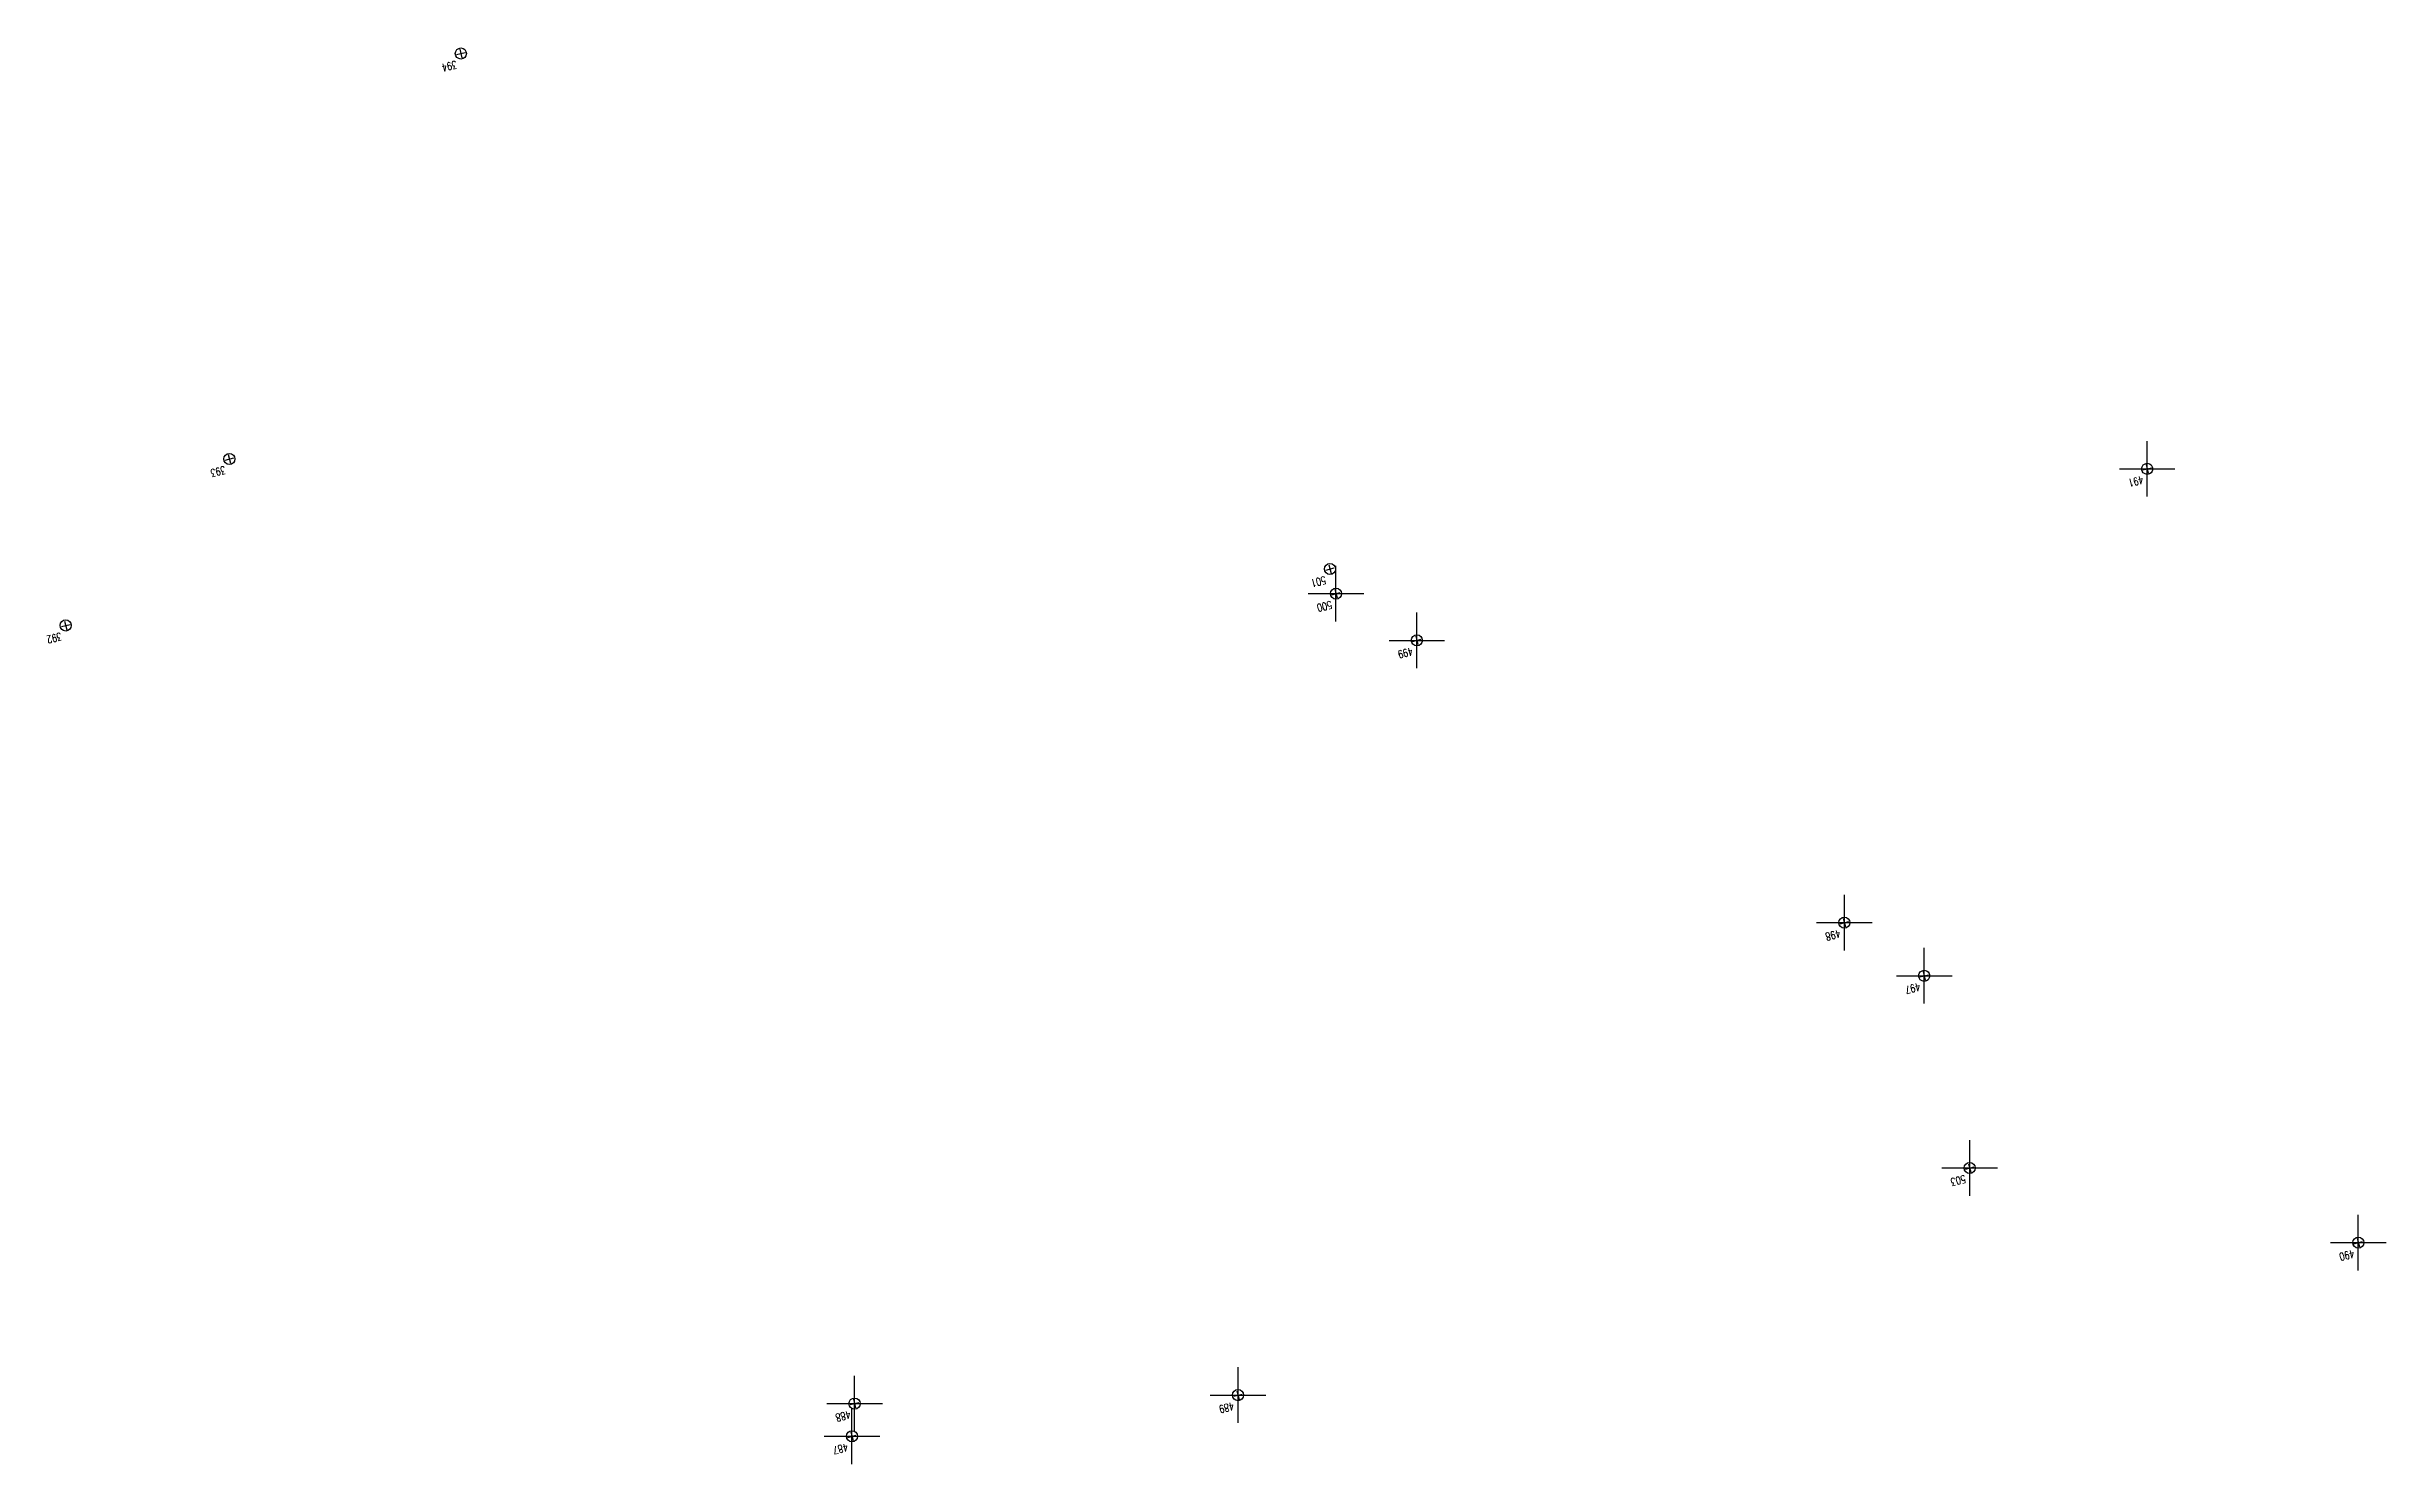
# Model space of a CAD drawing. Header units: metres. Extents: x 4462704 to 4462784, y 5794007 to 5794138.
# Drawn here: x 4462708.08 to 4462729.11, y 5794007.24 to 5794019.98 of the extents above; entities that cross this region are included whole.
import ezdxf
from ezdxf.enums import TextEntityAlignment as Align

# ---------------------------------------------------------------- set-up
doc = ezdxf.new("R2010")
doc.units = ezdxf.units.M
doc.header["$PDMODE"] = 2
doc.header["$PDSIZE"] = 0.25
doc.layers.add('Keramik Pl.1', color=60, linetype='Continuous')
doc.styles.add('ROMANS', font='ROMANS.shx', dxfattribs={"width": 0.75})

# ---------------------------------------------------------------- blocks, each defined once
blk = doc.blocks.new('MESSPUNKT')
for p, q in [((0.04, 0), (-0.04, 0)), ((0, -0.04), (0, 0.04))]:
    blk.add_line(p, q)
blk.add_circle((0, 0), 0.05)
at = {"style": 'ROMANS', "width": 0.75, "flags": 1}
for tag, p in [('STANDPUNKT', (-0.06, -0.05)), ('MESSWERT', (-0.06, 0.05)), ('KOORDINATEN', (-0.06, -0.15))]:
    blk.add_attdef(tag, text='', height=0.07, dxfattribs=at).set_placement(p, align=Align.RIGHT)
at = {"style": 'ROMANS', "width": 0.75}
for tag, p in [('NUMMER', (0.06, 0.05)), ('INFO', (0.06, -0.15))]:
    blk.add_attdef(tag, p, '', height=0.07, dxfattribs=at)

msp = doc.modelspace()

# ---------------------------------------------------------------- linework, layer by layer
at = {"layer": 'Keramik Pl.1'}
for p in [(4462726.966, 5794016.182, 52.774), (4462726.966, 5794016.182, 52.774), (4462719.672, 5794015.06, 52.791), (4462719.672, 5794015.06, 52.791), (4462720.399, 5794014.64, 52.78), (4462720.399, 5794014.64, 52.78), (4462724.243, 5794012.102, 52.733), (4462724.243, 5794012.102, 52.733), (4462724.961, 5794011.624, 52.737), (4462724.961, 5794011.624, 52.737), (4462725.37, 5794009.896, 52.756), (4462725.37, 5794009.896, 52.756), (4462728.864, 5794009.225, 52.762), (4462728.864, 5794009.225, 52.762), (4462715.343, 5794007.778, 52.796), (4462715.343, 5794007.778, 52.796), (4462718.791, 5794007.854, 52.788), (4462718.791, 5794007.854, 52.788), (4462715.32, 5794007.484, 52.779), (4462715.32, 5794007.484, 52.779)]:
    msp.add_point(p, dxfattribs=at)

# ---------------------------------------------------------------- block references
ref = msp.add_blockref('MESSPUNKT', (4462711.803, 5794019.916, 52.747), dxfattribs=dict(at, rotation=194.2283887535801))
ref.add_attrib('NUMMER', '394', (4462711.757, 5794019.853, 52.747), dxfattribs={"layer": '0', "color": 0, "height": 0.07, "rotation": 194.2284, "style": 'ROMANS', "width": 0.75})
ref = msp.add_blockref('MESSPUNKT', (4462711.803, 5794019.916, 52.747), dxfattribs=dict(at, rotation=194.2283887535801))
ref.add_attrib('NUMMER', '394', (4462711.757, 5794019.853, 52.747), dxfattribs={"layer": '0', "color": 0, "height": 0.07, "rotation": 194.2284, "style": 'ROMANS', "width": 0.75})
ref = msp.add_blockref('MESSPUNKT', (4462709.722, 5794016.271, 52.736), dxfattribs=dict(at, rotation=194.2283887535801))
ref.add_attrib('NUMMER', '393', (4462709.677, 5794016.208, 52.736), dxfattribs={"layer": '0', "color": 0, "height": 0.07, "rotation": 194.2284, "style": 'ROMANS', "width": 0.75})
ref = msp.add_blockref('MESSPUNKT', (4462709.722, 5794016.271, 52.736), dxfattribs=dict(at, rotation=194.2283887535801))
ref.add_attrib('NUMMER', '393', (4462709.677, 5794016.208, 52.736), dxfattribs={"layer": '0', "color": 0, "height": 0.07, "rotation": 194.2284, "style": 'ROMANS', "width": 0.75})
ref = msp.add_blockref('MESSPUNKT', (4462726.966, 5794016.182, 52.774), dxfattribs=dict(at, rotation=194.2283887535801))
ref.add_attrib('NUMMER', '491', (4462726.921, 5794016.119, 52.774), dxfattribs={"layer": '0', "color": 0, "height": 0.07, "rotation": 194.2284, "style": 'ROMANS', "width": 0.75})
ref = msp.add_blockref('MESSPUNKT', (4462726.966, 5794016.182, 52.774), dxfattribs=dict(at, rotation=194.2283887535801))
ref.add_attrib('NUMMER', '491', (4462726.921, 5794016.119, 52.774), dxfattribs={"layer": '0', "color": 0, "height": 0.07, "rotation": 194.2284, "style": 'ROMANS', "width": 0.75})
ref = msp.add_blockref('MESSPUNKT', (4462719.618, 5794015.281, 52.776), dxfattribs=dict(at, rotation=194.2283887535801))
ref.add_attrib('NUMMER', '501', (4462719.572, 5794015.218, 52.776), dxfattribs={"layer": '0', "color": 0, "height": 0.07, "rotation": 194.2284, "style": 'ROMANS', "width": 0.75})
ref = msp.add_blockref('MESSPUNKT', (4462719.618, 5794015.281, 52.776), dxfattribs=dict(at, rotation=194.2283887535801))
ref.add_attrib('NUMMER', '501', (4462719.572, 5794015.218, 52.776), dxfattribs={"layer": '0', "color": 0, "height": 0.07, "rotation": 194.2284, "style": 'ROMANS', "width": 0.75})
ref = msp.add_blockref('MESSPUNKT', (4462719.672, 5794015.06, 52.791), dxfattribs=dict(at, rotation=194.2283887535801))
ref.add_attrib('NUMMER', '500', (4462719.626, 5794014.996, 52.791), dxfattribs={"layer": '0', "color": 0, "height": 0.07, "rotation": 194.2284, "style": 'ROMANS', "width": 0.75})
ref = msp.add_blockref('MESSPUNKT', (4462719.672, 5794015.06, 52.791), dxfattribs=dict(at, rotation=194.2283887535801))
ref.add_attrib('NUMMER', '500', (4462719.626, 5794014.996, 52.791), dxfattribs={"layer": '0', "color": 0, "height": 0.07, "rotation": 194.2284, "style": 'ROMANS', "width": 0.75})
ref = msp.add_blockref('MESSPUNKT', (4462708.25, 5794014.774, 52.766), dxfattribs=dict(at, rotation=194.2283887535801))
ref.add_attrib('NUMMER', '392', (4462708.204, 5794014.711, 52.766), dxfattribs={"layer": '0', "color": 0, "height": 0.07, "rotation": 194.2284, "style": 'ROMANS', "width": 0.75})
ref = msp.add_blockref('MESSPUNKT', (4462708.25, 5794014.774, 52.766), dxfattribs=dict(at, rotation=194.2283887535801))
ref.add_attrib('NUMMER', '392', (4462708.204, 5794014.711, 52.766), dxfattribs={"layer": '0', "color": 0, "height": 0.07, "rotation": 194.2284, "style": 'ROMANS', "width": 0.75})
ref = msp.add_blockref('MESSPUNKT', (4462720.399, 5794014.64, 52.78), dxfattribs=dict(at, rotation=194.2283887535801))
ref.add_attrib('NUMMER', '499', (4462720.353, 5794014.577, 52.78), dxfattribs={"layer": '0', "color": 0, "height": 0.07, "rotation": 194.2284, "style": 'ROMANS', "width": 0.75})
ref = msp.add_blockref('MESSPUNKT', (4462720.399, 5794014.64, 52.78), dxfattribs=dict(at, rotation=194.2283887535801))
ref.add_attrib('NUMMER', '499', (4462720.353, 5794014.577, 52.78), dxfattribs={"layer": '0', "color": 0, "height": 0.07, "rotation": 194.2284, "style": 'ROMANS', "width": 0.75})
ref = msp.add_blockref('MESSPUNKT', (4462724.243, 5794012.102, 52.733), dxfattribs=dict(at, rotation=194.2283887535801))
ref.add_attrib('NUMMER', '498', (4462724.197, 5794012.039, 52.733), dxfattribs={"layer": '0', "color": 0, "height": 0.07, "rotation": 194.2284, "style": 'ROMANS', "width": 0.75})
ref = msp.add_blockref('MESSPUNKT', (4462724.243, 5794012.102, 52.733), dxfattribs=dict(at, rotation=194.2283887535801))
ref.add_attrib('NUMMER', '498', (4462724.197, 5794012.039, 52.733), dxfattribs={"layer": '0', "color": 0, "height": 0.07, "rotation": 194.2284, "style": 'ROMANS', "width": 0.75})
ref = msp.add_blockref('MESSPUNKT', (4462724.961, 5794011.624, 52.737), dxfattribs=dict(at, rotation=194.2283887535801))
ref.add_attrib('NUMMER', '497', (4462724.915, 5794011.561, 52.737), dxfattribs={"layer": '0', "color": 0, "height": 0.07, "rotation": 194.2284, "style": 'ROMANS', "width": 0.75})
ref = msp.add_blockref('MESSPUNKT', (4462724.961, 5794011.624, 52.737), dxfattribs=dict(at, rotation=194.2283887535801))
ref.add_attrib('NUMMER', '497', (4462724.915, 5794011.561, 52.737), dxfattribs={"layer": '0', "color": 0, "height": 0.07, "rotation": 194.2284, "style": 'ROMANS', "width": 0.75})
ref = msp.add_blockref('MESSPUNKT', (4462725.37, 5794009.896, 52.756), dxfattribs=dict(at, rotation=194.2283887535801))
ref.add_attrib('NUMMER', '503', (4462725.324, 5794009.833, 52.756), dxfattribs={"layer": '0', "color": 0, "height": 0.07, "rotation": 194.2284, "style": 'ROMANS', "width": 0.75})
ref = msp.add_blockref('MESSPUNKT', (4462725.37, 5794009.896, 52.756), dxfattribs=dict(at, rotation=194.2283887535801))
ref.add_attrib('NUMMER', '503', (4462725.324, 5794009.833, 52.756), dxfattribs={"layer": '0', "color": 0, "height": 0.07, "rotation": 194.2284, "style": 'ROMANS', "width": 0.75})
ref = msp.add_blockref('MESSPUNKT', (4462728.864, 5794009.225, 52.762), dxfattribs=dict(at, rotation=194.2283887535801))
ref.add_attrib('NUMMER', '490', (4462728.818, 5794009.161, 52.762), dxfattribs={"layer": '0', "color": 0, "height": 0.07, "rotation": 194.2284, "style": 'ROMANS', "width": 0.75})
ref = msp.add_blockref('MESSPUNKT', (4462728.864, 5794009.225, 52.762), dxfattribs=dict(at, rotation=194.2283887535801))
ref.add_attrib('NUMMER', '490', (4462728.818, 5794009.161, 52.762), dxfattribs={"layer": '0', "color": 0, "height": 0.07, "rotation": 194.2284, "style": 'ROMANS', "width": 0.75})
ref = msp.add_blockref('MESSPUNKT', (4462715.343, 5794007.778, 52.796), dxfattribs=dict(at, rotation=194.2283887535801))
ref.add_attrib('NUMMER', '488', (4462715.297, 5794007.715, 52.796), dxfattribs={"layer": '0', "color": 0, "height": 0.07, "rotation": 194.2284, "style": 'ROMANS', "width": 0.75})
ref = msp.add_blockref('MESSPUNKT', (4462715.343, 5794007.778, 52.796), dxfattribs=dict(at, rotation=194.2283887535801))
ref.add_attrib('NUMMER', '488', (4462715.297, 5794007.715, 52.796), dxfattribs={"layer": '0', "color": 0, "height": 0.07, "rotation": 194.2284, "style": 'ROMANS', "width": 0.75})
ref = msp.add_blockref('MESSPUNKT', (4462718.791, 5794007.854, 52.788), dxfattribs=dict(at, rotation=194.2283887535801))
ref.add_attrib('NUMMER', '489', (4462718.745, 5794007.791, 52.788), dxfattribs={"layer": '0', "color": 0, "height": 0.07, "rotation": 194.2284, "style": 'ROMANS', "width": 0.75})
ref = msp.add_blockref('MESSPUNKT', (4462718.791, 5794007.854, 52.788), dxfattribs=dict(at, rotation=194.2283887535801))
ref.add_attrib('NUMMER', '489', (4462718.745, 5794007.791, 52.788), dxfattribs={"layer": '0', "color": 0, "height": 0.07, "rotation": 194.2284, "style": 'ROMANS', "width": 0.75})
ref = msp.add_blockref('MESSPUNKT', (4462715.32, 5794007.484, 52.779), dxfattribs=dict(at, rotation=194.2283887535801))
ref.add_attrib('NUMMER', '487', (4462715.274, 5794007.421, 52.779), dxfattribs={"layer": '0', "color": 0, "height": 0.07, "rotation": 194.2284, "style": 'ROMANS', "width": 0.75})
ref = msp.add_blockref('MESSPUNKT', (4462715.32, 5794007.484, 52.779), dxfattribs=dict(at, rotation=194.2283887535801))
ref.add_attrib('NUMMER', '487', (4462715.274, 5794007.421, 52.779), dxfattribs={"layer": '0', "color": 0, "height": 0.07, "rotation": 194.2284, "style": 'ROMANS', "width": 0.75})

doc.saveas('drawing.dxf')
